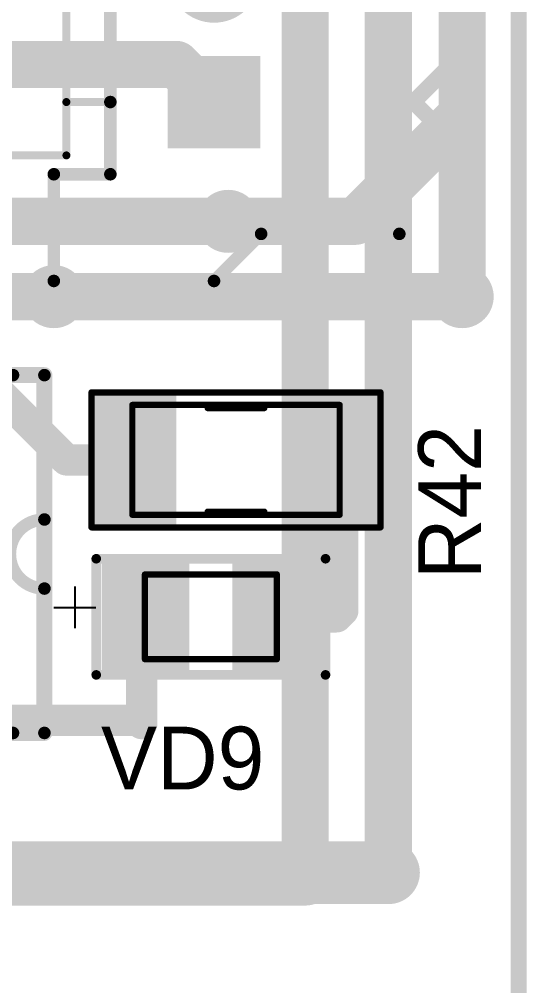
# Model space of a CAD drawing. Header units: millimetres. Extents: x 29 to 180, y 30 to 200.
# Drawn here: x 172.05 to 180.13, y 143.02 to 158.42 of the extents above; entities that cross this region are included whole.
import ezdxf

# ---------------------------------------------------------------- set-up
doc = ezdxf.new("R2010")
doc.units = ezdxf.units.MM
for name, color, linetype in [('BottomLayer', 5, 'Continuous'), ('BottomSolder', 6, 'Continuous'), ('Mechanical1', 6, 'Continuous'), ('Mechanical13', 56, 'Continuous'), ('Mechanical15', 56, 'Continuous'), ('MultiLayer', 9, 'Continuous'), ('PadHoleLayer', 156, 'Continuous'), ('TopLayer', 1, 'Continuous'), ('TopOverlay', 2, 'Continuous'), ('TopPaste', 8, 'Continuous'), ('TopSolder', 216, 'Continuous'), ('ViaHoleLayer', 16, 'Continuous')]:
    doc.layers.add(name, color=color, linetype=linetype)

# ---------------------------------------------------------------- blocks, each defined once
blk = doc.blocks.new('SMD_R_1206_825')
at = {"layer": 'Mechanical13', "const_width": 0.1}
for points in [[(-1.65, 0.875), (1.65, 0.875)], [(-1.65, -0.875), (-1.65, 0.875)], [(1.65, -0.875), (1.65, 0.875)], [(-1.65, -0.875), (1.65, -0.875)]]:
    blk.add_lwpolyline(points, dxfattribs=at)
at = {"layer": 'Mechanical13', "const_width": 0.05}
for points in [[(-1.675, 0.875, 1), (-1.625, 0.875, 1)], [(-1.675, 0.875, 1), (-1.625, 0.875, 1)], [(1.625, 0.875, 1), (1.675, 0.875, 1)], [(1.625, 0.875, 1), (1.675, 0.875, 1)], [(-1.675, -0.875, 1), (-1.625, -0.875, 1)], [(-1.675, -0.875, 1), (-1.625, -0.875, 1)], [(1.625, -0.875, 1), (1.675, -0.875, 1)], [(1.625, -0.875, 1), (1.675, -0.875, 1)]]:
    blk.add_lwpolyline(points, format="xyb", close=True, dxfattribs=at)
at = {"layer": 'Mechanical15', "const_width": 0.05}
for points in [[(-2.325, 1.075), (2.3, 1.075)], [(-2.325, -1.075), (-2.325, 1.075)], [(2.3, -1.075), (2.3, 1.075)], [(-2.325, -1.075), (2.3, -1.075)]]:
    blk.add_lwpolyline(points, dxfattribs=at)
at = {"layer": 'Mechanical15', "const_width": 0.025}
for points in [[(-2.337, 1.075, 1), (-2.312, 1.075, 1)], [(-2.337, 1.075, 1), (-2.312, 1.075, 1)], [(2.288, 1.075, 1), (2.312, 1.075, 1)], [(2.288, 1.075, 1), (2.312, 1.075, 1)], [(-2.337, -1.075, 1), (-2.312, -1.075, 1)], [(-2.337, -1.075, 1), (-2.312, -1.075, 1)], [(2.288, -1.075, 1), (2.312, -1.075, 1)], [(2.288, -1.075, 1), (2.312, -1.075, 1)]]:
    blk.add_lwpolyline(points, format="xyb", close=True, dxfattribs=at)
at = {"layer": 'TopLayer'}
for points in [[(-1.05, -0.925), (-1.05, 0.925), (-2.15, -0.925), (-2.15, 0.925)], [(2.15, -0.925), (2.15, 0.925), (1.05, -0.925), (1.05, 0.925)]]:
    blk.add_solid(points, dxfattribs=at)
at = {"layer": 'TopOverlay', "const_width": 0.1}
for points in [[(-2.3, 1.075), (2.3, 1.075)], [(-2.3, -1.075), (-2.3, 1.075)], [(2.3, -1.075), (2.3, 1.075)], [(-0.45, 0.825), (0.45, 0.825)], [(-0.45, -0.825), (0.45, -0.825)], [(-2.3, -1.075), (2.3, -1.075)]]:
    blk.add_lwpolyline(points, dxfattribs=at)
at = {"layer": 'TopOverlay', "const_width": 0.05}
for points in [[(-2.325, 1.075, 1), (-2.275, 1.075, 1)], [(-2.325, 1.075, 1), (-2.275, 1.075, 1)], [(2.275, 1.075, 1), (2.325, 1.075, 1)], [(2.275, 1.075, 1), (2.325, 1.075, 1)], [(-0.475, 0.825, 1), (-0.425, 0.825, 1)], [(0.425, 0.825, 1), (0.475, 0.825, 1)], [(-0.475, -0.825, 1), (-0.425, -0.825, 1)], [(0.425, -0.825, 1), (0.475, -0.825, 1)], [(-2.325, -1.075, 1), (-2.275, -1.075, 1)], [(-2.325, -1.075, 1), (-2.275, -1.075, 1)], [(2.275, -1.075, 1), (2.325, -1.075, 1)], [(2.275, -1.075, 1), (2.325, -1.075, 1)]]:
    blk.add_lwpolyline(points, format="xyb", close=True, dxfattribs=at)
at = {"layer": 'TopPaste'}
for points in [[(-1.05, -0.925), (-1.05, 0.925), (-2.15, -0.925), (-2.15, 0.925)], [(2.15, -0.925), (2.15, 0.925), (1.05, -0.925), (1.05, 0.925)]]:
    blk.add_solid(points, dxfattribs=at)
at = {"layer": 'TopSolder'}
for points in [[(-0.948, -1.027), (-0.948, 1.027), (-2.252, -1.027), (-2.252, 1.027)], [(2.252, -1.027), (2.252, 1.027), (0.948, -1.027), (0.948, 1.027)]]:
    blk.add_solid(points, dxfattribs=at)
blk = doc.blocks.new('SMD_LED_LL_GREEN_924')
at = {"layer": 'Mechanical13', "const_width": 0.1}
for points in [[(1.05, 0.675), (-1.05, 0.675)], [(-1.05, 0.675), (-1.05, -0.675)], [(1.05, 0.675), (1.05, -0.675)], [(1.05, -0.675), (-1.05, -0.675)]]:
    blk.add_lwpolyline(points, dxfattribs=at)
at = {"layer": 'Mechanical13', "const_width": 0.05}
for points in [[(-1.075, 0.675, 1), (-1.025, 0.675, 1)], [(-1.075, 0.675, 1), (-1.025, 0.675, 1)], [(1.025, 0.675, 1), (1.075, 0.675, 1)], [(1.025, 0.675, 1), (1.075, 0.675, 1)], [(-1.075, -0.675, 1), (-1.025, -0.675, 1)], [(-1.075, -0.675, 1), (-1.025, -0.675, 1)], [(1.025, -0.675, 1), (1.075, -0.675, 1)], [(1.025, -0.675, 1), (1.075, -0.675, 1)]]:
    blk.add_lwpolyline(points, format="xyb", close=True, dxfattribs=at)
at = {"layer": 'TopLayer'}
for points in [[(-0.445, -0.749), (-0.445, 0.749), (-1.638, -0.749), (-1.638, 0.749)], [(1.638, -0.749), (1.638, 0.749), (0.445, -0.749), (0.445, 0.749)]]:
    blk.add_solid(points, dxfattribs=at)
at = {"layer": 'TopOverlay'}
for p, q in [((2.167, -0.483), (2.167, 0.183)), ((2.5, -0.15), (1.834, -0.15))]:
    blk.add_line(p, q, dxfattribs=at)
at = {"layer": 'TopOverlay', "const_width": 0.152}
for points in [[(-1.825, 0.925), (-1.825, -0.925)], [(1.825, 0.925), (-1.825, 0.925)], [(1.825, 0.925), (1.825, -0.925)], [(1.825, -0.925), (-1.825, -0.925)]]:
    blk.add_lwpolyline(points, dxfattribs=at)
at = {"layer": 'TopOverlay', "const_width": 0.0762}
for points in [[(-1.863, 0.925, 1), (-1.787, 0.925, 1)], [(-1.863, 0.925, 1), (-1.787, 0.925, 1)], [(1.787, 0.925, 1), (1.863, 0.925, 1)], [(1.787, 0.925, 1), (1.863, 0.925, 1)], [(-1.863, -0.925, 1), (-1.787, -0.925, 1)], [(-1.863, -0.925, 1), (-1.787, -0.925, 1)], [(1.787, -0.925, 1), (1.863, -0.925, 1)], [(1.787, -0.925, 1), (1.863, -0.925, 1)]]:
    blk.add_lwpolyline(points, format="xyb", close=True, dxfattribs=at)
at = {"layer": 'TopPaste'}
for points in [[(-0.445, -0.749), (-0.445, 0.749), (-1.638, -0.749), (-1.638, 0.749)], [(1.638, -0.749), (1.638, 0.749), (0.445, -0.749), (0.445, 0.749)]]:
    blk.add_solid(points, dxfattribs=at)
at = {"layer": 'TopSolder'}
for points in [[(-0.343, -0.851), (-0.343, 0.851), (-1.74, -0.851), (-1.74, 0.851)], [(1.74, -0.851), (1.74, 0.851), (0.343, -0.851), (0.343, 0.851)]]:
    blk.add_solid(points, dxfattribs=at)
blk = doc.blocks.new('35362_0350_955')
at = {"layer": 'BottomLayer', "const_width": 0.61}
for points in [[(-4.304, 0, 1), (-3.695, 0, 1)], [(-2.305, 0, 1), (-1.695, 0, 1)]]:
    blk.add_lwpolyline(points, format="xyb", close=True, dxfattribs=at)
at = {"layer": 'BottomLayer'}
blk.add_solid([(-0.61, -0.61), (0.61, -0.61), (-0.61, 0.61), (0.61, 0.61)], dxfattribs=at)
at = {"layer": 'BottomSolder', "const_width": 0.736}
for points in [[(-4.368, 0, 1), (-3.632, 0, 1)], [(-2.368, 0, 1), (-1.632, 0, 1)]]:
    blk.add_lwpolyline(points, format="xyb", close=True, dxfattribs=at)
at = {"layer": 'BottomSolder'}
blk.add_solid([(-0.736, -0.736), (0.736, -0.736), (-0.736, 0.736), (0.736, 0.736)], dxfattribs=at)
at = {"layer": 'PadHoleLayer', "const_width": 0.406}
for points in [[(-4.203, 0, 1), (-3.796, 0, 1)], [(-2.203, 0, 1), (-1.797, 0, 1)], [(-0.203, 0, 1), (0.203, 0, 1)]]:
    blk.add_lwpolyline(points, format="xyb", close=True, dxfattribs=at)
at = {"layer": 'TopLayer', "const_width": 0.61}
for points in [[(-4.304, 0, 1), (-3.695, 0, 1)], [(-2.305, 0, 1), (-1.695, 0, 1)]]:
    blk.add_lwpolyline(points, format="xyb", close=True, dxfattribs=at)
at = {"layer": 'TopLayer'}
blk.add_solid([(-0.61, -0.61), (0.61, -0.61), (-0.61, 0.61), (0.61, 0.61)], dxfattribs=at)
at = {"layer": 'TopOverlay'}
for points, const_width in [([(1, 4.175), (-1, 4.175)], 0.254), ([(0, 3.175), (-1, 4.175)], 0.254), ([(0, 3.175), (1, 4.175)], 0.254), ([(-6.1, 0.75), (-6.1, 2.95)], 0.2), ([(2.1, 2.95), (-6.1, 2.95)], 0.2), ([(2.1, 0.75), (2.1, 2.95)], 0.2), ([(-6.85, 0), (-6.1, 0.75)], 0.2), ([(2.85, 0), (2.1, 0.75)], 0.2), ([(-6.85, -2.55), (-6.85, 0)], 0.2), ([(2.85, -2.55), (2.85, 0)], 0.2), ([(1.15, -1.65), (-5.15, -1.65)], 0.2), ([(-5.15, -2.55), (-5.15, -1.65)], 0.2), ([(0, -1.65), (-4, -1.65)], 0.2), ([(-4, -2.35), (-4, -1.65)], 0.127), ([(0, -2.35), (0, -1.65)], 0.127), ([(1.15, -2.55), (1.15, -1.65)], 0.2), ([(0.85, -2.35), (-4.85, -2.35)], 0.127), ([(-4.85, -3.55), (-4.85, -2.35)], 0.127), ([(0, -2.35), (-4, -2.35)], 0.127), ([(0.85, -3.55), (0.85, -2.35)], 0.127), ([(-5.15, -2.55), (-6.85, -2.55)], 0.2), ([(2.85, -2.55), (1.15, -2.55)], 0.2), ([(0.85, -3.55), (-4.85, -3.55)], 0.127)]:
    blk.add_lwpolyline(points, dxfattribs=dict(at, const_width=const_width))
for points, const_width in [([(-1.064, 4.175, 1), (-0.937, 4.175, 1)], 0.127), ([(-1.064, 4.175, 1), (-0.937, 4.175, 1)], 0.127), ([(0.936, 4.175, 1), (1.063, 4.175, 1)], 0.127), ([(0.936, 4.175, 1), (1.063, 4.175, 1)], 0.127), ([(-0.064, 3.175, 1), (0.063, 3.175, 1)], 0.127), ([(-0.064, 3.175, 1), (0.063, 3.175, 1)], 0.127), ([(-6.15, 2.95, 1), (-6.05, 2.95, 1)], 0.0999), ([(-6.15, 2.95, 1), (-6.05, 2.95, 1)], 0.0999), ([(2.05, 2.95, 1), (2.15, 2.95, 1)], 0.0999), ([(2.05, 2.95, 1), (2.15, 2.95, 1)], 0.0999), ([(-6.15, 0.75, 1), (-6.05, 0.75, 1)], 0.0999), ([(-6.15, 0.75, 1), (-6.05, 0.75, 1)], 0.0999), ([(2.05, 0.75, 1), (2.15, 0.75, 1)], 0.0999), ([(2.05, 0.75, 1), (2.15, 0.75, 1)], 0.0999), ([(-6.9, 0, 1), (-6.8, 0, 1)], 0.0999), ([(-6.9, 0, 1), (-6.8, 0, 1)], 0.0999), ([(2.8, 0, 1), (2.9, 0, 1)], 0.0999), ([(2.8, 0, 1), (2.9, 0, 1)], 0.0999), ([(-5.2, -1.65, 1), (-5.1, -1.65, 1)], 0.0999), ([(-5.2, -1.65, 1), (-5.1, -1.65, 1)], 0.0999), ([(-4.05, -1.65, 1), (-3.95, -1.65, 1)], 0.0999), ([(-4.031, -1.65, 1), (-3.968, -1.65, 1)], 0.0635), ([(-0.05, -1.65, 1), (0.05, -1.65, 1)], 0.0999), ([(-0.032, -1.65, 1), (0.032, -1.65, 1)], 0.0635), ([(1.1, -1.65, 1), (1.2, -1.65, 1)], 0.0999), ([(1.1, -1.65, 1), (1.2, -1.65, 1)], 0.0999), ([(-4.881, -2.35, 1), (-4.818, -2.35, 1)], 0.0635), ([(-4.881, -2.35, 1), (-4.818, -2.35, 1)], 0.0635), ([(-4.031, -2.35, 1), (-3.968, -2.35, 1)], 0.0635), ([(-4.031, -2.35, 1), (-3.968, -2.35, 1)], 0.0635), ([(-0.032, -2.35, 1), (0.032, -2.35, 1)], 0.0635), ([(-0.032, -2.35, 1), (0.032, -2.35, 1)], 0.0635), ([(0.818, -2.35, 1), (0.881, -2.35, 1)], 0.0635), ([(0.818, -2.35, 1), (0.881, -2.35, 1)], 0.0635), ([(-6.9, -2.55, 1), (-6.8, -2.55, 1)], 0.0999), ([(-6.9, -2.55, 1), (-6.8, -2.55, 1)], 0.0999), ([(-5.2, -2.55, 1), (-5.1, -2.55, 1)], 0.0999), ([(-5.2, -2.55, 1), (-5.1, -2.55, 1)], 0.0999), ([(1.1, -2.55, 1), (1.2, -2.55, 1)], 0.0999), ([(1.1, -2.55, 1), (1.2, -2.55, 1)], 0.0999), ([(2.8, -2.55, 1), (2.9, -2.55, 1)], 0.0999), ([(2.8, -2.55, 1), (2.9, -2.55, 1)], 0.0999), ([(-4.881, -3.55, 1), (-4.818, -3.55, 1)], 0.0635), ([(-4.881, -3.55, 1), (-4.818, -3.55, 1)], 0.0635), ([(0.818, -3.55, 1), (0.881, -3.55, 1)], 0.0635), ([(0.818, -3.55, 1), (0.881, -3.55, 1)], 0.0635)]:
    blk.add_lwpolyline(points, format="xyb", close=True, dxfattribs=dict(at, const_width=const_width))
at = {"layer": 'TopSolder', "const_width": 0.736}
for points in [[(-4.368, 0, 1), (-3.632, 0, 1)], [(-2.368, 0, 1), (-1.632, 0, 1)]]:
    blk.add_lwpolyline(points, format="xyb", close=True, dxfattribs=at)
at = {"layer": 'TopSolder'}
blk.add_solid([(-0.736, -0.736), (0.736, -0.736), (-0.736, 0.736), (0.736, 0.736)], dxfattribs=at)
blk = doc.blocks.new('FTR_B4GA_975')
at = {"layer": 'Mechanical13', "const_width": 0.254}
for points in [[(-0.2, -9), (-0.2, 1.5)], [(5.5, 1.5), (-0.2, 1.5)], [(5.5, -9), (5.5, 1.5)], [(5.5, -9), (-0.2, -9)]]:
    blk.add_lwpolyline(points, dxfattribs=at)
at = {"layer": 'Mechanical13', "const_width": 0.127}
for points in [[(-0.263, 1.5, 1), (-0.136, 1.5, 1)], [(-0.263, 1.5, 1), (-0.136, 1.5, 1)], [(5.436, 1.5, 1), (5.563, 1.5, 1)], [(5.436, 1.5, 1), (5.563, 1.5, 1)], [(-0.263, -9, 1), (-0.136, -9, 1)], [(-0.263, -9, 1), (-0.136, -9, 1)], [(5.436, -9, 1), (5.563, -9, 1)], [(5.436, -9, 1), (5.563, -9, 1)]]:
    blk.add_lwpolyline(points, format="xyb", close=True, dxfattribs=at)
at = {"layer": 'TopLayer', "const_width": 0.9}
for points in [[(6.4, 0), (4.2, 0)], [(1.1, -3.2), (-1.1, -3.2)], [(6.4, -3.2), (4.2, -3.2)], [(1.1, -5.4), (-1.1, -5.4)], [(6.4, -5.4), (4.2, -5.4)], [(1.1, -7.6), (-1.1, -7.6)], [(6.4, -7.6), (4.2, -7.6)]]:
    blk.add_lwpolyline(points, dxfattribs=at)
at = {"layer": 'TopLayer', "const_width": 0.45}
for points in [[(3.975, 0, 1), (4.425, 0, 1)], [(6.175, 0, 1), (6.625, 0, 1)], [(-1.325, -3.2, 1), (-0.875, -3.2, 1)], [(0.875, -3.2, 1), (1.325, -3.2, 1)], [(3.975, -3.2, 1), (4.425, -3.2, 1)], [(6.175, -3.2, 1), (6.625, -3.2, 1)], [(-1.325, -5.4, 1), (-0.875, -5.4, 1)], [(0.875, -5.4, 1), (1.325, -5.4, 1)], [(3.975, -5.4, 1), (4.425, -5.4, 1)], [(6.175, -5.4, 1), (6.625, -5.4, 1)], [(-1.325, -7.6, 1), (-0.875, -7.6, 1)], [(0.875, -7.6, 1), (1.325, -7.6, 1)], [(3.975, -7.6, 1), (4.425, -7.6, 1)], [(6.175, -7.6, 1), (6.625, -7.6, 1)]]:
    blk.add_lwpolyline(points, format="xyb", close=True, dxfattribs=at)
at = {"layer": 'TopLayer'}
blk.add_solid([(-1.55, -0.45), (1.55, -0.45), (-1.55, 0.45), (1.55, 0.45)], dxfattribs=at)
at = {"layer": 'TopOverlay', "const_width": 0.2}
for points in [[(-0.2, 1), (-0.2, 1.5)], [(2.1, 1.5), (-0.2, 1.5)], [(5.5, 1.5), (3.2, 1.5)], [(5.5, 1), (5.5, 1.5)], [(-0.2, -2.3), (-0.2, -0.9)], [(5.5, -2.3), (5.5, -0.9)], [(-0.2, -4.6), (-0.2, -4)], [(5.5, -4.6), (5.5, -4)], [(-0.2, -6.8), (-0.2, -6.3)], [(5.5, -6.8), (5.5, -6.3)], [(-0.2, -9), (-0.2, -8.6)], [(5.5, -9), (5.5, -8.6)], [(5.5, -9), (-0.2, -9)]]:
    blk.add_lwpolyline(points, dxfattribs=at)
at = {"layer": 'TopOverlay', "const_width": 0.1}
for points in [[(-0.25, 1.5, 1), (-0.15, 1.5, 1)], [(-0.25, 1.5, 1), (-0.15, 1.5, 1)], [(2.05, 1.5, 1), (2.15, 1.5, 1)], [(2.05, 1.5, 1), (2.15, 1.5, 1)], [(3.15, 1.5, 1), (3.25, 1.5, 1)], [(3.15, 1.5, 1), (3.25, 1.5, 1)], [(5.45, 1.5, 1), (5.55, 1.5, 1)], [(5.45, 1.5, 1), (5.55, 1.5, 1)], [(-0.25, 1, 1), (-0.15, 1, 1)], [(5.45, 1, 1), (5.55, 1, 1)], [(-0.25, -0.9, 1), (-0.15, -0.9, 1)], [(5.45, -0.9, 1), (5.55, -0.9, 1)], [(-0.25, -2.3, 1), (-0.15, -2.3, 1)], [(5.45, -2.3, 1), (5.55, -2.3, 1)], [(-0.25, -4, 1), (-0.15, -4, 1)], [(5.45, -4, 1), (5.55, -4, 1)], [(-0.25, -4.6, 1), (-0.15, -4.6, 1)], [(5.45, -4.6, 1), (5.55, -4.6, 1)], [(-0.25, -6.3, 1), (-0.15, -6.3, 1)], [(5.45, -6.3, 1), (5.55, -6.3, 1)], [(-0.25, -6.8, 1), (-0.15, -6.8, 1)], [(5.45, -6.8, 1), (5.55, -6.8, 1)], [(-0.25, -8.6, 1), (-0.15, -8.6, 1)], [(5.45, -8.6, 1), (5.55, -8.6, 1)], [(-0.25, -9, 1), (-0.15, -9, 1)], [(-0.25, -9, 1), (-0.15, -9, 1)], [(5.45, -9, 1), (5.55, -9, 1)], [(5.45, -9, 1), (5.55, -9, 1)]]:
    blk.add_lwpolyline(points, format="xyb", close=True, dxfattribs=at)
at = {"layer": 'TopOverlay', "const_width": 0.2}
blk.add_lwpolyline([(3.2, 1.5, -1), (2.1, 1.5)], format="xyb", dxfattribs=at)
at = {"layer": 'TopPaste', "const_width": 0.9}
for points in [[(6.4, 0), (4.2, 0)], [(1.1, -3.2), (-1.1, -3.2)], [(6.4, -3.2), (4.2, -3.2)], [(1.1, -5.4), (-1.1, -5.4)], [(6.4, -5.4), (4.2, -5.4)], [(1.1, -7.6), (-1.1, -7.6)], [(6.4, -7.6), (4.2, -7.6)]]:
    blk.add_lwpolyline(points, dxfattribs=at)
at = {"layer": 'TopPaste', "const_width": 0.45}
for points in [[(3.975, 0, 1), (4.425, 0, 1)], [(6.175, 0, 1), (6.625, 0, 1)], [(-1.325, -3.2, 1), (-0.875, -3.2, 1)], [(0.875, -3.2, 1), (1.325, -3.2, 1)], [(3.975, -3.2, 1), (4.425, -3.2, 1)], [(6.175, -3.2, 1), (6.625, -3.2, 1)], [(-1.325, -5.4, 1), (-0.875, -5.4, 1)], [(0.875, -5.4, 1), (1.325, -5.4, 1)], [(3.975, -5.4, 1), (4.425, -5.4, 1)], [(6.175, -5.4, 1), (6.625, -5.4, 1)], [(-1.325, -7.6, 1), (-0.875, -7.6, 1)], [(0.875, -7.6, 1), (1.325, -7.6, 1)], [(3.975, -7.6, 1), (4.425, -7.6, 1)], [(6.175, -7.6, 1), (6.625, -7.6, 1)]]:
    blk.add_lwpolyline(points, format="xyb", close=True, dxfattribs=at)
at = {"layer": 'TopPaste'}
blk.add_solid([(-1.55, -0.45), (1.55, -0.45), (-1.55, 0.45), (1.55, 0.45)], dxfattribs=at)
at = {"layer": 'TopSolder', "const_width": 1.103}
for points in [[(6.4, 0), (4.2, 0)], [(1.1, -3.2), (-1.1, -3.2)], [(6.4, -3.2), (4.2, -3.2)], [(1.1, -5.4), (-1.1, -5.4)], [(6.4, -5.4), (4.2, -5.4)], [(1.1, -7.6), (-1.1, -7.6)], [(6.4, -7.6), (4.2, -7.6)]]:
    blk.add_lwpolyline(points, dxfattribs=at)
at = {"layer": 'TopSolder', "const_width": 0.552}
for points in [[(3.924, 0, 1), (4.476, 0, 1)], [(6.124, 0, 1), (6.676, 0, 1)], [(-1.376, -3.2, 1), (-0.824, -3.2, 1)], [(0.824, -3.2, 1), (1.376, -3.2, 1)], [(3.924, -3.2, 1), (4.476, -3.2, 1)], [(6.124, -3.2, 1), (6.676, -3.2, 1)], [(-1.376, -5.4, 1), (-0.824, -5.4, 1)], [(0.824, -5.4, 1), (1.376, -5.4, 1)], [(3.924, -5.4, 1), (4.476, -5.4, 1)], [(6.124, -5.4, 1), (6.676, -5.4, 1)], [(-1.376, -7.6, 1), (-0.824, -7.6, 1)], [(0.824, -7.6, 1), (1.376, -7.6, 1)], [(3.924, -7.6, 1), (4.476, -7.6, 1)], [(6.124, -7.6, 1), (6.676, -7.6, 1)]]:
    blk.add_lwpolyline(points, format="xyb", close=True, dxfattribs=at)
at = {"layer": 'TopSolder'}
blk.add_solid([(-1.652, -0.552), (1.652, -0.552), (-1.652, 0.552), (1.652, 0.552)], dxfattribs=at)

msp = doc.modelspace()

# ---------------------------------------------------------------- linework, layer by layer
at = {"layer": 'BottomLayer'}
for points, const_width in [([(179.1, 154), (179.1, 184.9)], 0.75), ([(176.6, 144.8), (176.6, 164.7)], 0.75), ([(177.925, 144.825), (177.925, 163.3)], 0.75), ([(170.057, 155.2), (175.375, 155.2)], 0.75), ([(170.2, 154), (172.6, 154)], 0.75), ([(159.4, 144.8), (176.6, 144.8)], 1)]:
    msp.add_lwpolyline(points, dxfattribs=dict(at, const_width=const_width))
for points, const_width in [([(175.175, 155.2, 1), (175.575, 155.2, 1)], 0.4), ([(175.188, 155.2, 1), (175.563, 155.2, 1)], 0.375), ([(172.4, 154, 1), (172.8, 154, 1)], 0.4), ([(178.9, 154, 1), (179.3, 154, 1)], 0.4), ([(172.413, 154, 1), (172.788, 154, 1)], 0.375), ([(178.913, 154, 1), (179.288, 154, 1)], 0.375), ([(176.35, 144.8, 1), (176.85, 144.8, 1)], 0.5), ([(176.412, 144.8, 1), (176.788, 144.8, 1)], 0.375), ([(177.725, 144.825, 1), (178.125, 144.825, 1)], 0.4), ([(177.738, 144.825, 1), (178.113, 144.825, 1)], 0.375)]:
    msp.add_lwpolyline(points, format="xyb", close=True, dxfattribs=dict(at, const_width=const_width))
at = {"layer": 'BottomSolder', "const_width": 0.502}
for points in [[(175.124, 155.2, 1), (175.626, 155.2, 1)], [(172.349, 154, 1), (172.851, 154, 1)], [(178.849, 154, 1), (179.351, 154, 1)], [(177.674, 144.825, 1), (178.176, 144.825, 1)]]:
    msp.add_lwpolyline(points, format="xyb", close=True, dxfattribs=at)
at = {"layer": 'Mechanical1', "const_width": 0.254}
msp.add_lwpolyline([(180, 30), (180, 200)], dxfattribs=at)
at = {"layer": 'MultiLayer', "const_width": 0.4}
for points in [[(175.175, 155.2, 1), (175.575, 155.2, 1)], [(172.4, 154, 1), (172.8, 154, 1)], [(178.9, 154, 1), (179.3, 154, 1)], [(177.725, 144.825, 1), (178.125, 144.825, 1)]]:
    msp.add_lwpolyline(points, format="xyb", close=True, dxfattribs=at)
at = {"layer": 'TopLayer'}
for points, const_width in [([(179.1, 156.9), (179.1, 186.2)], 0.75), ([(168.678, 157.7), (174.55, 157.7)], 0.75), ([(174.55, 157.7), (175.15, 157.1)], 0.75), ([(177.4, 155.2), (179.1, 156.9)], 0.75), ([(175.375, 155.2), (177.4, 155.2)], 0.75), ([(172.6, 154), (179.1, 154)], 0.75), ([(171.65, 152.55), (172.8, 151.4)], 0.5), ([(172.8, 151.4), (173.9, 151.4)], 0.5), ([(177.1, 151.4), (177.2, 151.3)], 0.5), ([(177.2, 149), (177.2, 151.3)], 0.5), ([(177.1, 148.9), (177.2, 149)], 0.5), ([(174, 148.841), (174.059, 148.9)], 0.5), ([(174, 147.2), (174, 148.841)], 0.5), ([(176.141, 148.9), (177.1, 148.9)], 0.5), ([(170.95, 147.25), (173.95, 147.25)], 0.5), ([(173.95, 147.25), (174, 147.2)], 0.5), ([(165.575, 144.825), (177.925, 144.825)], 1)]:
    msp.add_lwpolyline(points, dxfattribs=dict(at, const_width=const_width))
for points, const_width in [([(174.363, 157.7, 1), (174.738, 157.7, 1)], 0.375), ([(174.363, 157.7, 1), (174.738, 157.7, 1)], 0.375), ([(174.962, 157.1, 1), (175.337, 157.1, 1)], 0.375), ([(178.912, 156.9, 1), (179.288, 156.9, 1)], 0.375), ([(178.912, 156.9, 1), (179.288, 156.9, 1)], 0.375), ([(175.175, 155.2, 1), (175.575, 155.2, 1)], 0.4), ([(175.188, 155.2, 1), (175.563, 155.2, 1)], 0.375), ([(177.213, 155.2, 1), (177.588, 155.2, 1)], 0.375), ([(177.213, 155.2, 1), (177.588, 155.2, 1)], 0.375), ([(172.4, 154, 1), (172.8, 154, 1)], 0.4), ([(178.9, 154, 1), (179.3, 154, 1)], 0.4), ([(172.413, 154, 1), (172.788, 154, 1)], 0.375), ([(178.913, 154, 1), (179.288, 154, 1)], 0.375), ([(172.675, 151.4, 1), (172.925, 151.4, 1)], 0.25), ([(172.675, 151.4, 1), (172.925, 151.4, 1)], 0.25), ([(173.775, 151.4, 1), (174.025, 151.4, 1)], 0.25), ([(176.975, 151.4, 1), (177.225, 151.4, 1)], 0.25), ([(177.075, 151.3, 1), (177.325, 151.3, 1)], 0.25), ([(177.075, 151.3, 1), (177.325, 151.3, 1)], 0.25), ([(177.075, 149, 1), (177.325, 149, 1)], 0.25), ([(177.075, 149, 1), (177.325, 149, 1)], 0.25), ([(173.875, 148.841, 1), (174.125, 148.841, 1)], 0.25), ([(173.875, 148.841, 1), (174.125, 148.841, 1)], 0.25), ([(173.934, 148.9, 1), (174.184, 148.9, 1)], 0.25), ([(176.016, 148.9, 1), (176.266, 148.9, 1)], 0.25), ([(176.975, 148.9, 1), (177.225, 148.9, 1)], 0.25), ([(176.975, 148.9, 1), (177.225, 148.9, 1)], 0.25), ([(173.825, 147.25, 1), (174.075, 147.25, 1)], 0.25), ([(173.825, 147.25, 1), (174.075, 147.25, 1)], 0.25), ([(173.875, 147.2, 1), (174.125, 147.2, 1)], 0.25), ([(173.875, 147.2, 1), (174.125, 147.2, 1)], 0.25), ([(177.675, 144.825, 1), (178.175, 144.825, 1)], 0.5), ([(177.725, 144.825, 1), (178.125, 144.825, 1)], 0.4)]:
    msp.add_lwpolyline(points, format="xyb", close=True, dxfattribs=dict(at, const_width=const_width))
at = {"layer": 'TopSolder', "const_width": 0.502}
for points in [[(175.124, 155.2, 1), (175.626, 155.2, 1)], [(172.349, 154, 1), (172.851, 154, 1)], [(178.849, 154, 1), (179.351, 154, 1)], [(177.674, 144.825, 1), (178.176, 144.825, 1)]]:
    msp.add_lwpolyline(points, format="xyb", close=True, dxfattribs=at)
at = {"layer": 'ViaHoleLayer', "const_width": 0.25}
for points in [[(175.25, 155.2, 1), (175.5, 155.2, 1)], [(172.475, 154, 1), (172.725, 154, 1)], [(178.975, 154, 1), (179.225, 154, 1)], [(177.8, 144.825, 1), (178.05, 144.825, 1)]]:
    msp.add_lwpolyline(points, format="xyb", close=True, dxfattribs=at)

# ---------------------------------------------------------------- block references
for name, p, rotation in [('35362_0350_955', (175.15, 157.1), 270), ('FTR_B4GA_975', (170.95, 152.55), 270), ('SMD_R_1206_825', (175.5, 151.4), 360), ('SMD_LED_LL_GREEN_924', (175.1, 148.9), 180)]:
    msp.add_blockref(name, p, dxfattribs=dict(rotation=rotation))

# ---------------------------------------------------------------- texts
at = {"layer": 'TopOverlay'}
msp.add_text('R42', height=1, rotation=90, dxfattribs=at).set_placement((179.4, 149.5))
msp.add_text('VD9', height=1, dxfattribs=at).set_placement((173.35, 146.15))

doc.saveas('drawing.dxf')
